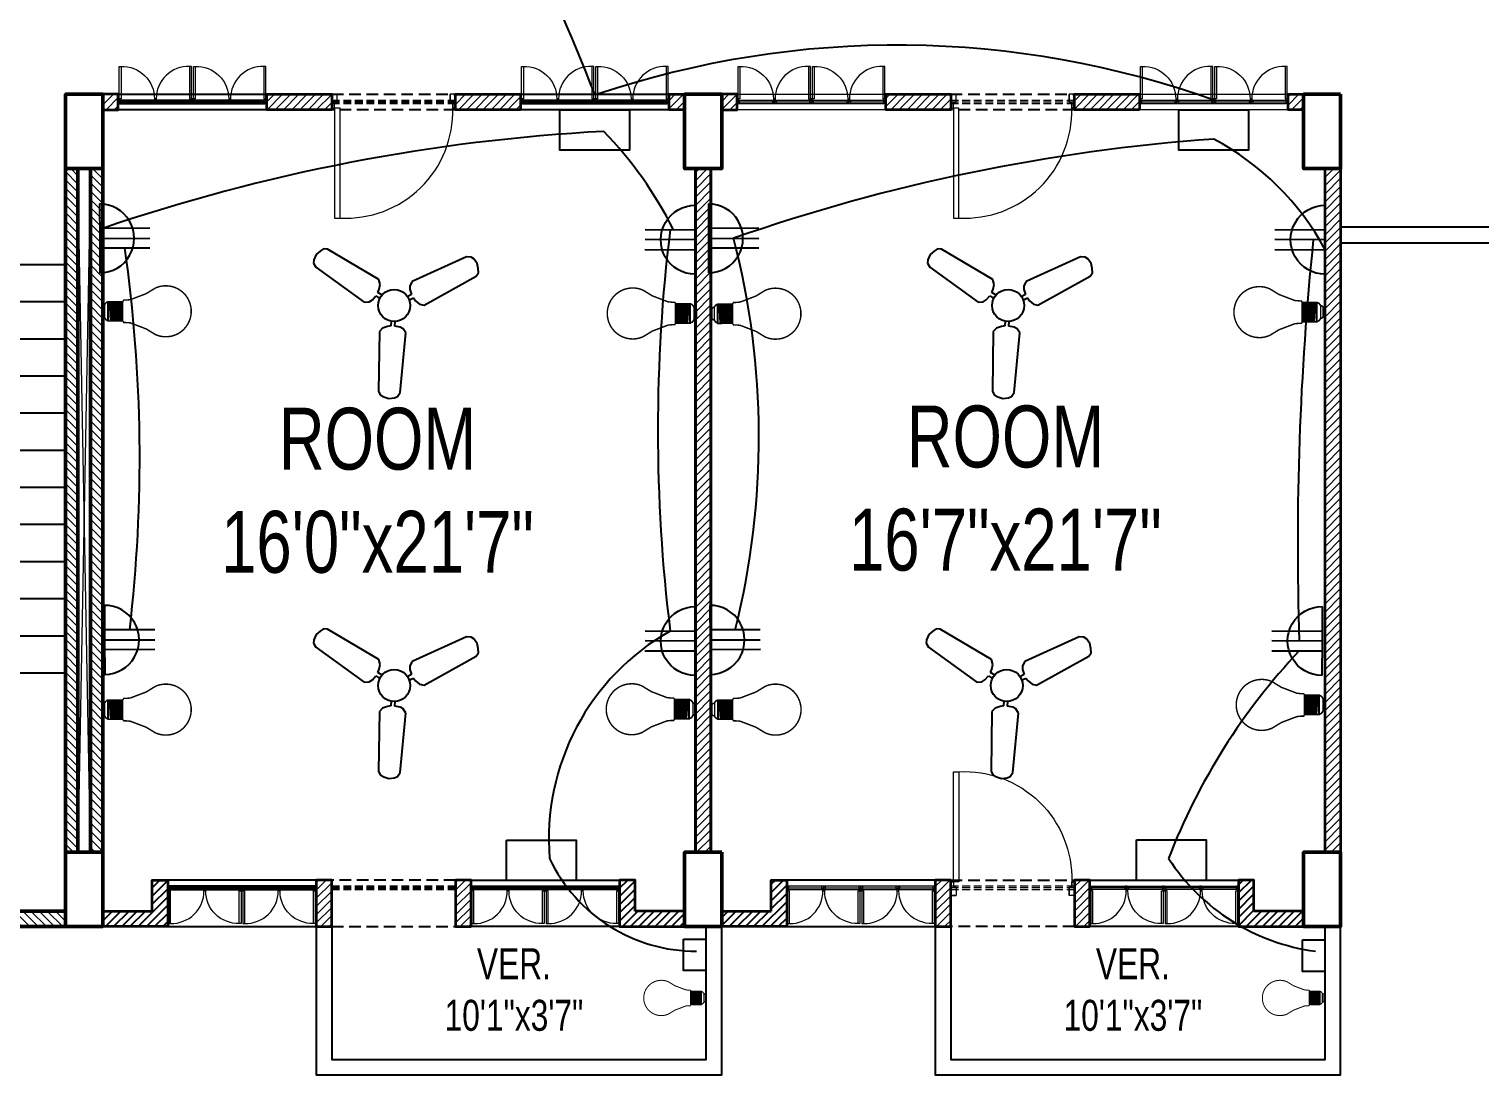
# Model space of a CAD drawing. Header units: inches. Extents: x -20263 to 10253, y -4567 to 3195.
# Drawn here: x -6597.4 to -6128.5, y -3.1 to 335 of the extents above; entities that cross this region are included whole.
import ezdxf

# ---------------------------------------------------------------- set-up
doc = ezdxf.new("R2010")
doc.units = ezdxf.units.IN
doc.header["$MEASUREMENT"] = 0
doc.linetypes.add('DASHED2', pattern=[0.375, 0.25, -0.125])
for name, color, linetype, lineweight in [('A-TEXT', 7, 'Continuous', 5), ('ar-DOOR-WOOD', 44, 'Continuous', 0), ('illustr-TOILET FIXTURE', 171, 'Continuous', 0), ('Main Wall', 250, 'Continuous', 13), ('WALL_SEC_', 170, 'Continuous', 25), ('window', 160, 'Continuous', 9)]:
    doc.layers.add(name, color=color, linetype=linetype, lineweight=lineweight)
doc.layers.add('BOX', color=7, linetype='Continuous')
doc.layers.add('conduit', color=160, linetype='Continuous')
doc.layers.add('hatch brick', color=32, linetype='Continuous', lineweight=0, transparency=0.4)
doc.styles.add('SIMPLE', font='romantic.ttf')
pattern_1 = [(45, (-60908.7215, -18643.0582), (-1.325825215, 1.325825215), [])]
pattern_2 = [(45, (-60977.7215, -18645.0582), (-1.325825215, 1.325825215), [])]
pattern_3 = [(45, (-60992.2215, -18645.0582), (-1.325825215, 1.325825215), [])]
pattern_4 = [(45, (-60976.5102, -18645.0582), (-1.325825215, 1.325825215), [])]
pattern_5 = [(45, (-60982.7215, -18897.0582), (-1.325825215, 1.325825215), [])]
pattern_6 = [(45, (-60863.7215, -18643.0582), (-1.325825215, 1.325825215), [])]

# ---------------------------------------------------------------- blocks, each defined once
blk = doc.blocks.new('DOOR_45')
at = {"layer": 'ar-DOOR-WOOD'}
for p, q in [((-11008.75, 15426.44), (-11008.75, 15424.44)), ((-10968.75, 15426.44), (-11008.75, 15426.44)), ((-11008.75, 15424.44), (-10968.75, 15424.44)), ((-10968.75, 15427.44), (-10963.75, 15427.44)), ((-10968.75, 15427.44), (-10968.75, 15426.44)), ((-10968.75, 15424.44), (-10968.75, 15426.44)), ((-10968.75, 15426.44), (-10966.75, 15426.44)), ((-10966.75, 15426.44), (-10966.75, 15425.44)), ((-10966.75, 15425.44), (-10963.75, 15425.44)), ((-10963.75, 15427.44), (-10963.75, 15425.44)), ((-10968.75, 15382.44), (-10968.75, 15383.44)), ((-10968.75, 15383.44), (-10966.75, 15383.44)), ((-10968.75, 15382.44), (-10963.75, 15382.44)), ((-10966.75, 15384.44), (-10963.75, 15384.44)), ((-10966.75, 15383.44), (-10966.75, 15384.44)), ((-10963.75, 15382.44), (-10963.75, 15384.44))]:
    blk.add_line(p, q, dxfattribs=at)
for points in [[(-10968.75, 15426.44), (-11008.75, 15426.44), (-11008.75, 15424.44), (-10968.75, 15424.44)], [(-10963.75, 15427.44), (-10968.75, 15427.44), (-10968.75, 15426.44), (-10966.75, 15426.44), (-10966.75, 15425.44), (-10963.75, 15425.44)], [(-10968.75, 15383.44), (-10968.75, 15382.44), (-10963.75, 15382.44), (-10963.75, 15384.44), (-10966.75, 15384.44), (-10966.75, 15383.44)]]:
    blk.add_lwpolyline(points, close=True, dxfattribs=at)
blk.add_arc((-10969.89, 15422.35), 38.92, 176.9083, 271.677, dxfattribs=at)
blk = doc.blocks.new('T-FIX-027')
at = {"layer": 'illustr-TOILET FIXTURE'}
for p, q in [((-11843.84, 14568.89), (-11843.84, 14557.43)), ((-11843.84, 14568.89), (-11843.84, 14557.43)), ((-11843.84, 14568.89), (-11819.84, 14568.89)), ((-11843.84, 14568.89), (-11819.84, 14568.89)), ((-11819.84, 14568.89), (-11819.84, 14557.43)), ((-11819.84, 14568.89), (-11819.84, 14557.43))]:
    blk.add_line(p, q, dxfattribs=at)
for centre, radius in [((-11831.91, 14568.32), 0.508), ((-11831.91, 14568.32), 0.508), ((-11831.91, 14563.34), 0.762), ((-11831.91, 14563.34), 0.762)]:
    blk.add_circle(centre, radius, dxfattribs=at)
blk.add_ellipse((-11831.84, 14559.64), major_axis=(-10.93, 0), ratio=0.480383, dxfattribs=at)
blk.add_ellipse((-11831.84, 14559.64), major_axis=(-10.93, 0), ratio=0.480383, dxfattribs=at)
blk.add_ellipse((-11831.84, 14558.89), major_axis=(-12.37, 0), ratio=0.48498, start_param=6.528919, end_param=9.179045, dxfattribs=at)
blk.add_ellipse((-11831.84, 14558.89), major_axis=(-12.37, 0), ratio=0.48498, start_param=6.528919, end_param=9.179045, dxfattribs=at)
blk = doc.blocks.new('stair final')
for points in [[(82, 124), (82, -90), (-70, -90), (-70, 124)], [(-37.5, 124), (-37.5, -49), (49.5, -49), (49.5, 122.75)], [(17, 100), (49.5, 124), (82, 100)], [(24.2, 100), (49.5, 124)], [(49.5, 124), (75, 100)], [(82, -8), (82, -90)]]:
    blk.add_lwpolyline(points)
blk.add_lwpolyline([(-5, 126), (17, 126), (17, -10), (-5, -10)], close=True)
blk.add_circle((-37.5, 124), 2.49)
at = {"layer": 'BOX', "ltscale": 2000}
for p, q in [((-5, 124), (-70, 124)), ((-5, 112), (-70, 112)), ((-5, 100), (-70, 100)), ((-5, 88), (-70, 88)), ((-5, 76), (-70, 76)), ((-5, 64), (-70, 64)), ((-5, 52), (-70, 52)), ((-5, 40), (-70, 40)), ((-5, 28), (-70, 28)), ((-5, 16), (-70, 16)), ((-5, 4), (-70, 4)), ((-5, -8), (-70, -8)), ((0, -8), (-3, -8)), ((15, -8), (12, -8))]:
    blk.add_line(p, q, dxfattribs=at)
at = {"layer": 'BOX', "linetype": 'DASHED2', "ltscale": 20}
for p, q in [((82, 124), (17, 124)), ((82, 112), (17, 112)), ((82, 100), (17, 100)), ((82, 88), (17, 88)), ((82, 76), (17, 76)), ((82, 64), (17, 64)), ((82, 52), (17, 52)), ((82, 40), (17, 40)), ((82, 28), (17, 28)), ((82, 16), (17, 16)), ((82, 4), (17, 4)), ((82, -8), (17, -8))]:
    blk.add_line(p, q, dxfattribs=at)
at = {"layer": 'BOX', "ltscale": 2000}
for points in [[(17, 124), (17, -10), (-5, -10), (-5, 124)], [(-3, 124), (15, 124)]]:
    blk.add_lwpolyline(points, dxfattribs=at)
blk.add_lwpolyline([(15, 124), (15, -8), (-3, -8), (-3, 124)], close=True, dxfattribs=at)
blk = doc.blocks.new('wc')
at = {"linetype": 'Continuous'}
for p, q in [((17796.16, 10413.89), (17808.33, 10413.89)), ((17795.02, 10409.39), (17795.02, 10412.39)), ((17809.55, 10412.39), (17809.55, 10409.39)), ((17795.14, 10404.89), (17795.14, 10395.33)), ((17808.24, 10407.89), (17796.16, 10407.89)), ((17806.43, 10407.89), (17798.79, 10407.89)), ((17809.43, 10395.33), (17809.43, 10404.89)), ((17802.29, 10388.83), (17802.29, 10388.83))]:
    blk.add_line(p, q, dxfattribs=at)
for centre, radius, start, end in [((17796.22, 10412.67), 1.22, 92.839, 193.0763), ((17808.28, 10412.6), 1.29, 350.3937, 88.0376), ((17796.22, 10409.11), 1.22, 166.9235, 267.161), ((17808.21, 10409.24), 1.35, 271.2066, 6.2687), ((17798.7, 10404.28), 3.61, 88.6213, 170.3077), ((17806.43, 10404.89), 3, 0, 90), ((17802.2, 10395.91), 7.08, 184.6705, 270.7333), ((17802.38, 10395.91), 7.08, 269.2667, 355.3295)]:
    blk.add_arc(centre, radius, start, end, dxfattribs=at)
blk = doc.blocks.new('nap')
at = {"linetype": 'Continuous'}
for p, q in [((17810.88, 10410.98), (17810.88, 10413.6)), ((17810.88, 10413.6), (17817, 10413.6)), ((17817, 10413.6), (17817, 10410.98)), ((17811.65, 10410.98), (17810.88, 10410.98)), ((17811.65, 10410.19), (17811.65, 10411.93)), ((17812.15, 10412.43), (17815.76, 10412.43)), ((17815.76, 10409.69), (17812.15, 10409.69)), ((17816.26, 10411.93), (17816.26, 10410.19)), ((17817, 10410.98), (17816.26, 10410.98))]:
    blk.add_line(p, q, dxfattribs=at)
for centre, start, end in [((17812.15, 10411.93), 90, 180), ((17812.15, 10410.19), 180, 270), ((17815.76, 10411.93), 0, 90), ((17815.76, 10410.19), 270, 0)]:
    blk.add_arc(centre, 0.5, start, end, dxfattribs=at)
blk = doc.blocks.new('toilet stair block final')
h = blk.add_hatch()
h.set_pattern_fill('ANSI31', color=256, scale=15)
h.set_pattern_definition([(45, (1.7069, -4.6996), (-1.325825, 1.325825), [])])
h.paths.add_polyline_path([(145.14, -46.57), (150.14, -44.75), (150.14, -64.82), (145.14, -64.82)])
at = {"layer": 'hatch brick'}
h = blk.add_hatch(dxfattribs=at)
h.set_pattern_fill('ANSI31', color=256, scale=15)
h.paths.add_polyline_path([(85.96, 283.35), (116.45, 199.41), (121.15, 201.12), (90.63, 285.05)])
h = blk.add_hatch(dxfattribs=at)
h.set_pattern_fill('ANSI31', color=256, scale=15)
edge = h.paths.add_edge_path()
edge.add_line((67.04, 218.27), (65.33, 222.97))
edge.add_line((65.33, 222.97), (0, 199.18))
edge.add_line((0, 199.18), (0, 180.18))
edge.add_line((0, 180.18), (-57, 180.18))
edge.add_line((-57, 180.18), (-57, 175.18))
edge.add_line((-57, 175.18), (5, 175.18))
edge.add_line((5, 175.18), (5, 195.68))
edge.add_line((5, 195.68), (67.04, 218.27))
h = blk.add_hatch(dxfattribs=at)
h.set_pattern_fill('ANSI31', color=256, scale=15)
h.paths.add_polyline_path([(-233, 175.18), (-233, -45.82), (-229, -45.82), (-229, 175.18)])
h = blk.add_hatch(dxfattribs=at)
h.set_pattern_fill('ANSI31', color=256, scale=15)
h.set_pattern_definition([(45, (7, 0), (-1.325825, 1.325825), [])])
h.paths.add_polyline_path([(-225, 175.18), (-225, -45.82), (-221, -45.82), (-221, 175.18)])
h = blk.add_hatch(dxfattribs=at)
h.set_pattern_fill('ANSI31', color=256, scale=15)
h.set_pattern_definition([(45, (164, 0), (-1.325825, 1.325825), [])])
h.paths.add_polyline_path([(-69, 175.18), (-69, -45.82), (-65, -45.82), (-65, 175.18)])
h = blk.add_hatch(dxfattribs=at)
h.set_pattern_fill('ANSI31', color=256, scale=15)
h.paths.add_polyline_path([(-61, 175.18), (-61, -45.82), (-57, -45.82), (-57, 175.18)])
h = blk.add_hatch(dxfattribs=at)
h.set_pattern_fill('ANSI31', color=256, scale=15)
h.set_pattern_definition([(45, (-1.4041, 77.1201), (-1.325825, 1.325825), [])])
h.paths.add_polyline_path([(131.46, 158.06), (72.72, 136.72), (71.01, 141.42), (129.75, 162.76)])
h = blk.add_hatch(dxfattribs=at)
h.set_pattern_fill('ANSI31', color=256, scale=15)
edge = h.paths.add_edge_path()
edge.add_line((28.72, 126.06), (33.42, 127.77))
edge.add_line((33.42, 127.77), (70.4, 25.94))
edge.add_line((70.4, 25.94), (70.4, -69.82))
edge.add_line((70.4, -69.82), (65.4, -69.82))
edge.add_line((65.4, -69.82), (65.4, 25.06))
edge.add_line((65.4, 25.06), (28.72, 126.06))
h = blk.add_hatch(dxfattribs=at)
h.set_pattern_fill('ANSI31', color=256, scale=15)
h.set_pattern_definition([(45, (-1.0627, 76.1802), (-1.325825, 1.325825), [])])
edge = h.paths.add_edge_path()
edge.add_line((94.28, 93.48), (88.13, 110.4))
edge.add_line((88.13, 110.4), (92.83, 112.11))
edge.add_line((92.83, 112.11), (97.27, 99.88))
edge.add_line((97.27, 99.88), (146.14, 117.64))
edge.add_line((146.14, 117.64), (147.85, 112.94))
edge.add_line((147.85, 112.94), (94.28, 93.48))
h = blk.add_hatch(dxfattribs=at)
h.set_pattern_fill('ANSI31', color=256, scale=15)
h.set_pattern_definition([(45, (-56625.152, -18759.7349), (-1.325825215, 1.325825215), [])])
edge = h.paths.add_edge_path()
edge.add_line((157.41, 86.62), (162.11, 88.33))
edge.add_line((162.11, 88.33), (168.94, 69.53))
edge.add_line((168.94, 69.53), (164.23, 67.82))
edge.add_line((164.23, 67.82), (157.4, 86.62))
h = blk.add_hatch(dxfattribs=at)
h.set_pattern_fill('ANSI31', color=256, scale=15)
h.paths.add_polyline_path([(0, 80), (0, 75), (-57, 75), (-57, 80)])
h = blk.add_hatch(dxfattribs=at)
h.set_pattern_fill('ANSI31', color=256, scale=15)
h.set_pattern_definition([(45, (15.3236, 31.0638), (-1.325825, 1.325825), [])])
edge = h.paths.add_edge_path()
edge.add_line((110.66, 48.37), (104.52, 65.29))
edge.add_line((104.52, 65.29), (109.22, 66.99))
edge.add_line((109.22, 66.99), (113.66, 54.77))
edge.add_line((113.66, 54.77), (162.52, 72.52))
edge.add_line((162.52, 72.52), (164.23, 67.82))
edge.add_line((164.23, 67.82), (110.66, 48.37))
h = blk.add_hatch(dxfattribs=at)
h.set_pattern_fill('ANSI31', color=256, scale=15)
h.paths.add_polyline_path([(0, 28), (-57, 28), (-57, 33), (-5, 33), (-5, 45), (0, 45), (0, 33), (17.4, 33), (17.4, 28)])
h = blk.add_hatch(dxfattribs=at)
h.set_pattern_fill('ANSI31', color=256, scale=15)
h.paths.add_polyline_path([(-45, -64.82), (-40, -64.82), (-40, 28), (-45, 28)])
h = blk.add_hatch(dxfattribs=at)
h.set_pattern_fill('ANSI31', color=256, scale=15)
h.set_pattern_definition([(45, (15.3236, 31.0638), (-1.325825, 1.325825), [])])
h.paths.add_polyline_path([(125.34, 7.95), (120.9, 20.17), (125.6, 21.88), (130.04, 9.66), (178.91, 27.41), (180.62, 22.71), (127.05, 3.25)])
h = blk.add_hatch(dxfattribs=at)
h.set_pattern_fill('ANSI31', color=256, scale=15)
h.set_pattern_definition([(45, (17.4023, 0), (-1.325825, 1.325825), [])])
h.paths.add_polyline_path([(-40, -14), (12.4, -14), (12.4, -2), (17.4, -2), (17.4, -19), (-40, -19)])
h = blk.add_hatch(dxfattribs=at)
h.set_pattern_fill('ANSI31', color=256, scale=15)
h.set_pattern_definition([(45, (33.4168, -18.7522), (-1.325825, 1.325825), [])])
h.paths.add_polyline_path([(143.44, -41.87), (137.29, -24.95), (141.99, -23.24), (148.14, -40.16), (197.01, -22.41), (198.72, -27.11), (145.14, -46.57)])
h = blk.add_hatch(dxfattribs=at)
h.set_pattern_fill('ANSI31', color=256, scale=15)
h.paths.add_polyline_path([(201.71, -20.7), (197.01, -22.41), (205.51, -45.81), (210.21, -44.1)])
h = blk.add_hatch(dxfattribs=at)
h.set_pattern_fill('ANSI31', color=256, scale=15)
h.paths.add_polyline_path([(12.4, -64.82), (0, -64.82), (-57, -64.82), (-57, -69.82), (17.4, -69.82), (17.4, -49), (12.4, -49)])
h = blk.add_hatch(dxfattribs=at)
h.set_pattern_fill('ANSI31', color=256, scale=15)
h.paths.add_polyline_path([(-193, -64.82), (-193, -54.82), (-198, -54.82), (-198, -64.82), (-221, -64.82), (-221, -69.82), (-193, -69.82)])
h = blk.add_hatch(dxfattribs=at)
h.set_pattern_fill('ANSI31', color=256, scale=15)
h.paths.add_polyline_path([(-97, -64.82), (-97, -69.82), (-69, -69.82), (-69, -64.82), (-92, -64.82), (-92, -54.82), (-97, -54.82)])
h = blk.add_hatch(dxfattribs=at)
h.set_pattern_fill('ANSI31', color=256, scale=15)
h.paths.add_polyline_path([(118.4, -54.82), (123.4, -54.82), (123.4, -64.82), (207.11, -64.82), (208.92, -69.82), (118.4, -69.82)])
for points in [[(-62, 367), (-62, 362), (57.4, 362), (85.96, 283.35)], [(90.63, 285.05), (60.9, 367), (-57, 367)], [(-229, 175.18), (-225, -45.82)], [(-229, -45.82), (-225, 175.18)], [(-65, -45.82), (-61, 175.18)], [(-65, 175.18), (-61, -45.82)], [(-57, 28), (-45, -64.82)], [(-57, -64.82), (-45, 28)], [(150.14, -64.82), (198.72, -27.11)], [(150.14, -44.75), (207.11, -64.82)]]:
    blk.add_lwpolyline(points)
at = {"color": 0, "lineweight": 50}
for points in [[(85.96, 283.35), (116.45, 199.41), (121.15, 201.12), (90.63, 285.05), (85.96, 283.35)], [(67.04, 218.27), (65.33, 222.97), (0, 199.18), (0, 180.18), (-57, 180.18), (-57, 175.18), (5, 175.18), (5, 195.68), (67.04, 218.27)], [(124.63, 176.85), (197.01, -22.41), (201.71, -20.7), (129.33, 178.56)], [(28.72, 126.06), (33.42, 127.77), (70.4, 25.94), (70.4, -69.82), (65.4, -69.82), (65.4, 25.06), (28.72, 126.06)], [(94.28, 93.48), (88.13, 110.4), (92.83, 112.11), (97.27, 99.88), (146.14, 117.64), (147.85, 112.94), (94.28, 93.48), (94.28, 93.48)], [(157.41, 86.62), (162.11, 88.33), (168.94, 69.53), (164.23, 67.82), (157.4, 86.62)], [(0, 80), (0, 75), (-57, 75), (-57, 80), (0, 80)], [(110.66, 48.37), (104.52, 65.29), (109.22, 66.99), (113.66, 54.77), (162.52, 72.52), (164.23, 67.82), (110.66, 48.37), (110.66, 48.37)], [(0, 28), (-57, 28), (-57, 33), (-5, 33), (-5, 45), (0, 45), (0, 33), (17.4, 33), (17.4, 28), (0, 28)], [(125.34, 7.95), (120.9, 20.17), (125.6, 21.88), (130.04, 9.66), (178.91, 27.41), (180.62, 22.71), (127.05, 3.25), (125.34, 7.95)], [(143.44, -41.87), (137.29, -24.95), (141.99, -23.24), (148.14, -40.16), (197.01, -22.41), (198.72, -27.11), (145.14, -46.57), (143.44, -41.87)], [(12.4, -64.82), (0, -64.82), (0, -64.82), (-57, -64.82), (-57, -69.82), (17.4, -69.82), (17.4, -69.82), (17.4, -49), (12.4, -49), (12.4, -64.82)]]:
    blk.add_lwpolyline(points, dxfattribs=at)
at = {"color": 1, "lineweight": 50}
blk.add_lwpolyline([(-57, 175.18), (-69, 175.18), (-69, 199.18), (-57, 199.18), (-57, 175.18)], dxfattribs=at)
for points in [[(129.33, 178.56), (121.14, 201.12), (111.74, 197.7), (119.93, 175.15)], [(218.32, -66.4), (210.21, -44.07), (200.81, -47.49), (208.92, -69.82)]]:
    blk.add_lwpolyline(points, close=True, dxfattribs=at)
at = {"color": 0, "lineweight": 50}
for points in [[(-61, 175.18), (-61, -45.82), (-57, -45.82), (-57, 175.18)], [(131.46, 158.06), (72.72, 136.72), (71.01, 141.42), (129.75, 162.76)], [(147.85, 112.94), (94.28, 93.48), (92.57, 98.18), (146.14, 117.64)], [(-45, -64.82), (-40, -64.82), (-40, 28), (-45, 28)], [(-40, -14), (12.4, -14), (12.4, -2), (17.4, -2), (17.4, -19), (-40, -19)], [(201.71, -20.7), (197.01, -22.41), (205.51, -45.81), (210.21, -44.1)], [(145.14, -46.57), (150.14, -44.75), (150.14, -64.82), (145.14, -64.82)], [(-193, -64.82), (-193, -54.82), (-198, -54.82), (-198, -64.82), (-221, -64.82), (-221, -69.82), (-193, -69.82)], [(-97, -64.82), (-97, -69.82), (-69, -69.82), (-69, -64.82), (-92, -64.82), (-92, -54.82), (-97, -54.82)], [(118.4, -54.82), (118.4, -54.82), (123.4, -54.82), (123.4, -64.82), (207.11, -64.82), (208.92, -69.82), (118.4, -69.82)]]:
    blk.add_lwpolyline(points, close=True, dxfattribs=at)
blk.add_lwpolyline([(-193, -69.82), (-97, -69.82), (-97, -54.82), (-193, -54.82)], close=True)
at = {"layer": 'BOX', "ltscale": 2000}
for p, q in [((0, 199.18), (-57, 199.18)), ((-57, 175.18), (-57, 80.18)), ((-35, 175.18), (-35, 80.18))]:
    blk.add_line(p, q, dxfattribs=at)
for points in [[(65.4, -69.82), (17.4, -69.82), (17.4, -54.82), (65.4, -54.82)], [(118.4, -69.82), (70.4, -69.82), (70.4, -54.82), (118.4, -54.82)]]:
    blk.add_lwpolyline(points, close=True, dxfattribs=at)
at = {"layer": 'Main Wall', "color": 1, "lineweight": 50}
for points in [[(-233, 175.18), (-221, 175.18), (-221, 199.18), (-233, 199.18), (-233, 175.18)], [(-233, -69.82), (-221, -69.82), (-221, -45.82), (-233, -45.82), (-233, -69.82)], [(-69, -69.82), (-57, -69.82), (-57, -45.82), (-69, -45.82), (-69, -69.82)]]:
    blk.add_lwpolyline(points, dxfattribs=at)
at = {"layer": 'Main Wall', "color": 0, "lineweight": 50}
for points in [[(-233, 175.18), (-233, -45.82), (-229, -45.82), (-229, 175.18)], [(-225, 175.18), (-225, -45.82), (-221, -45.82), (-221, 175.18)], [(-69, 175.18), (-69, -45.82), (-65, -45.82), (-65, 175.18)]]:
    blk.add_lwpolyline(points, close=True, dxfattribs=at)
at = {"layer": 'window', "ltscale": 2000}
for points in [[(158.82, 87.14), (126.05, 177.37)], [(159.76, 87.48), (126.98, 177.71)], [(160.7, 87.82), (127.92, 178.05)], [(198.42, -21.9), (165.65, 68.34)], [(199.36, -21.55), (166.59, 68.68)], [(200.3, -21.21), (167.53, 69.02)]]:
    blk.add_lwpolyline(points, dxfattribs=at)
at = {"extrusion": (0, 0, -1)}
for p, xscale, yscale, zscale, rotation in [((16117.31, 4701.45), 0.8888892124533201, 0.8888892124533201, -0.8888892124533201, 69.99006771556789), ((3281.08, -12023.71), 0.6666666666666669, 0.6666666666666669, -0.6666666666666669, 340.0389565718659), ((3264.7, -12068.82), 0.6666666666666669, 0.6666666666666669, -0.6666666666666669, 340.0389565718659), ((3248.31, -12113.94), 0.6666666666666669, 0.6666666666666669, -0.6666666666666669, 340.0389565718659), ((3231.93, -12159.05), 0.6666666666666669, 0.6666666666666669, -0.6666666666666669, 340.0389565718659)]:
    blk.add_blockref('DOOR_45', p, dxfattribs=dict(at, xscale=xscale, yscale=yscale, zscale=zscale, rotation=rotation))
blk.add_blockref('stair final', (-151, 20.18))
at = {"extrusion": (0, 0, -1), "zscale": -1, "rotation": 160.0389565718658}
for name, p in [('wc', (20158.79, 3822.37)), ('nap', (20157.38, 3822.57)), ('wc', (20142.41, 3777.25)), ('nap', (20141, 3777.46)), ('wc', (20126.36, 3733.08)), ('nap', (20124.95, 3733.28)), ('wc', (20108.27, 3683.26)), ('nap', (20106.86, 3683.46))]:
    blk.add_blockref(name, p, dxfattribs=at)
at = {"xscale": 0.666666606798147, "yscale": 0.666666606798147, "zscale": 0.666666606798147}
for p in [(7309.17, -10209.96), (7326.57, -10256.96), (7326.57, -10303.96)]:
    blk.add_blockref('DOOR_45', p, dxfattribs=at)
at = {"layer": 'illustr-TOILET FIXTURE', "extrusion": (0, 0, -1), "zscale": -1, "rotation": 270}
for p in [(-14516.54, -11677.4), (-14516.54, -11705.92), (-14516.54, -11734.81)]:
    blk.add_blockref('T-FIX-027', p, dxfattribs=at)
at = {"layer": 'Main Wall', "xscale": 0.888888888888914, "yscale": 0.888888888888914, "zscale": 0.888888888888914, "rotation": 109.9621850072985}
blk.add_blockref('DOOR_45', (9595.65, 13969.5), dxfattribs=at)
blk = doc.blocks.new('DOOR_40')
at = {"layer": 'ar-DOOR-WOOD'}
for p, q in [((-11029.1, 15421.4), (-11064.1, 15421.4)), ((-11064.1, 15421.4), (-11064.1, 15419.4)), ((-11064.1, 15419.4), (-11029.1, 15419.4)), ((-11029.1, 15422.4), (-11024.1, 15422.4)), ((-11029.1, 15422.4), (-11029.1, 15421.4)), ((-11029.1, 15419.4), (-11029.1, 15421.4)), ((-11029.1, 15421.4), (-11027.1, 15421.4)), ((-11027.1, 15421.4), (-11027.1, 15420.4)), ((-11027.1, 15420.4), (-11024.1, 15420.4)), ((-11024.1, 15422.4), (-11024.1, 15420.4)), ((-11029.1, 15383.4), (-11027.1, 15383.4)), ((-11029.1, 15382.4), (-11029.1, 15383.4)), ((-11029.1, 15382.4), (-11024.1, 15382.4)), ((-11027.1, 15383.4), (-11027.1, 15384.4)), ((-11027.1, 15384.4), (-11024.1, 15384.4)), ((-11024.1, 15382.4), (-11024.1, 15384.4))]:
    blk.add_line(p, q, dxfattribs=at)
blk.add_arc((-11029.4, 15418.2), 34.8, 178.03, 270.3561, dxfattribs=at)
blk = doc.blocks.new('LED')
for p, q in [((-11.6, -7.7), (11.7, -7.7)), ((-11.6, -11), (11.7, -9.6)), ((-11.6, -13.3), (11.7, -11.8)), ((-11.5, -15.5), (11.8, -14.1)), ((-11.3, -17.8), (11.9, -16.3)), ((-12.1, -25.6), (11.9, -25.6)), ((-11.2, -20), (12.1, -18.6)), ((-11.2, -22.2), (12.1, -20.8)), ((-11.2, -24.5), (12.1, -23.1))]:
    blk.add_line(p, q)
at = {"lineweight": 9}
blk.add_line((7.8, -3.1), (-7.8, -3.1), dxfattribs=at)
for points, const_width in [([(5.3, 0), (5.4, 0), (5.7, 0), (6.1, -0.1), (6.6, -0.3), (7, -0.6), (7.2, -0.9), (7.4, -1.2), (7.5, -1.5), (7.7, -2), (7.7, -2.5), (7.8, -3.1), (7.7, -2.5), (7.7, -2), (7.5, -1.5), (7.4, -1.2), (7.2, -0.9), (7, -0.6), (6.6, -0.3), (6.1, -0.1), (5.7, 0), (5.4, 0), (5.3, 0), (-5.3, 0), (-5.4, 0), (-5.5, 0), (-5.8, 0), (-6.1, -0.1), (-6.4, -0.2), (-6.7, -0.5), (-7, -0.7), (-7.3, -1.1), (-7.6, -1.7), (-7.7, -2.3), (-7.8, -3.1), (-7.8, -3.1), (-7.9, -3.2), (-8.1, -3.2), (-8.3, -3.3), (-8.9, -3.6), (-9.6, -4.1), (-10.3, -4.7), (-11, -5.4), (-11.2, -5.9), (-11.4, -6.4), (-11.6, -7), (-11.6, -7.7), (-12.2, -7.7), (-12.1, -26)], 2), ([(-5.3, 0), (-5.4, 0), (-5.5, 0), (-5.8, 0), (-6.1, -0.1), (-6.4, -0.2), (-6.7, -0.5), (-7, -0.7), (-7.3, -1.1), (-7.6, -1.7), (-7.7, -2.3), (-7.8, -3.1)], 1), ([(11.9, -26.1), (11.9, -7.7), (11.7, -7.7), (11.6, -7), (11.4, -6.4), (11.2, -5.9), (11, -5.4), (10.3, -4.7), (9.6, -4.1), (8.9, -3.6), (8.3, -3.3), (7.9, -3.2), (7.8, -3.1), (7.8, -3.1)], 2), ([(-0.1, -111.1), (-0.2, -111.1), (-1, -111.1), (-1.8, -111.1), (-2.6, -111.1), (-3.4, -111), (-4.2, -110.9), (-5, -110.8), (-5.8, -110.6), (-6.6, -110.5), (-7.4, -110.3), (-8.1, -110.1), (-8.9, -109.9), (-9.6, -109.7), (-10.4, -109.5), (-11.1, -109.2), (-11.8, -108.9), (-12.5, -108.7), (-13.2, -108.3), (-13.9, -108), (-14.6, -107.7), (-15.3, -107.3), (-16, -106.9), (-16.6, -106.6), (-17.3, -106.2), (-17.9, -105.7), (-18.5, -105.3), (-19.2, -104.8), (-19.8, -104.4), (-20.4, -103.9), (-20.9, -103.4), (-21.5, -102.9), (-22.1, -102.4), (-22.6, -101.9), (-23.1, -101.3), (-23.7, -100.8), (-24.2, -100.2), (-24.6, -99.6), (-25.1, -99), (-25.6, -98.4), (-26, -97.8), (-26.5, -97.2), (-26.9, -96.5), (-27.3, -95.9), (-27.7, -95.2), (-28.1, -94.6), (-28.4, -93.9), (-28.8, -93.2), (-29.1, -92.5), (-29.4, -91.8), (-29.7, -91.1), (-30, -90.4), (-30.2, -89.6), (-30.5, -88.9), (-30.7, -88.1), (-30.9, -87.4), (-31.1, -86.6), (-31.2, -85.9), (-31.4, -85.1), (-31.5, -84.3), (-31.6, -83.5), (-31.7, -82.7), (-31.8, -81.9), (-31.8, -81.1), (-31.9, -80.3), (-31.9, -79.5), (-31.9, -78.2), (-31.8, -77), (-31.7, -75.8), (-31.5, -74.6), (-31.3, -73.4), (-31.1, -72.2), (-30.8, -71.1), (-30.4, -69.9), (-30, -68.8), (-29.6, -67.7), (-29.2, -66.6), (-22.1, -55), (-14.6, -35.3), (-14.1, -29.7), (-14.1, -27.1), (-12.1, -25.6)], 1.8), ([(-0.1, -111.1), (0, -111.1), (0.8, -111.1), (1.6, -111.1), (2.5, -111.1), (3.3, -111), (4, -110.9), (4.8, -110.8), (5.6, -110.6), (6.4, -110.5), (7.2, -110.3), (7.9, -110.1), (8.7, -109.9), (9.4, -109.7), (10.2, -109.5), (10.9, -109.2), (11.6, -108.9), (12.3, -108.7), (13, -108.3), (13.7, -108), (14.4, -107.7), (15.1, -107.3), (15.8, -106.9), (16.4, -106.6), (17.1, -106.2), (17.7, -105.7), (18.3, -105.3), (19, -104.8), (19.6, -104.4), (20.2, -103.9), (20.7, -103.4), (21.3, -102.9), (21.9, -102.4), (22.4, -101.9), (22.9, -101.3), (23.5, -100.8), (24, -100.2), (24.5, -99.6), (24.9, -99), (25.4, -98.4), (25.8, -97.8), (26.3, -97.2), (26.7, -96.5), (27.1, -95.9), (27.5, -95.2), (27.9, -94.6), (28.2, -93.9), (28.6, -93.2), (28.9, -92.5), (29.2, -91.8), (29.5, -91.1), (29.8, -90.4), (30, -89.6), (30.3, -88.9), (30.5, -88.1), (30.7, -87.4), (30.9, -86.6), (31, -85.9), (31.2, -85.1), (31.3, -84.3), (31.4, -83.5), (31.5, -82.7), (31.6, -81.9), (31.6, -81.1), (31.7, -80.3), (31.7, -79.5), (31.7, -78.2), (31.6, -77), (31.5, -75.8), (31.3, -74.6), (31.1, -73.4), (30.9, -72.2), (30.6, -71.1), (30.2, -69.9), (29.9, -68.8), (29.4, -67.7), (29, -66.6), (21.9, -55), (14.4, -35.3), (13.9, -29.7), (13.9, -27.1), (11.9, -25.6)], 1.8)]:
    blk.add_lwpolyline(points, dxfattribs=dict(const_width=const_width))
at = {"color": 7, "lineweight": 20}
blk.add_open_spline([(-9.8, -25.6), (-9.8, -25.6), (9.4, -25.6), (9.4, -25.6)], degree=3, dxfattribs=at)
blk = doc.blocks.new('6')
at = {"color": 7}
for p, q in [((3268, -2243), (3260, -2275)), ((3285, -2228), (3268, -2243)), ((3322, -2211), (3285, -2228)), ((3359, -2211), (3322, -2211)), ((3387, -2215), (3359, -2211)), ((3407, -2236), (3387, -2215)), ((3533, -2638), (3407, -2236)), ((3260, -2275), (3351, -2687)), ((3518, -2669), (3533, -2638)), ((3351, -2687), (3378, -2709)), ((3378, -2709), (3403, -2714)), ((3403, -2714), (3440, -2709)), ((3440, -2709), (3450, -2742)), ((3468, -2701), (3489, -2690)), ((3477, -2735), (3468, -2701)), ((3489, -2690), (3518, -2669)), ((3635, -2869), (3601, -2861)), ((3649, -2835), (3635, -2869)), ((3666, -2816), (3649, -2835)), ((3699, -2804), (3666, -2816)), ((4101, -2931), (3699, -2804)), ((3291, -2913), (3005, -3223)), ((3325, -2910), (3291, -2913)), ((3357, -2925), (3325, -2910)), ((3378, -2938), (3357, -2925)), ((3403, -2913), (3378, -2938)), ((3399, -2958), (3423, -2933)), ((3422, -2988), (3399, -2958)), ((3594, -2888), (3628, -2897)), ((3628, -2897), (3627, -2922)), ((3627, -2922), (3631, -2958)), ((3631, -2958), (3650, -2985)), ((4124, -2954), (4101, -2931)), ((4129, -2976), (4124, -2954)), ((3113, -3331), (3424, -3046)), ((3429, -3011), (3422, -2988)), ((3424, -3046), (3429, -3011)), ((3650, -2985), (4061, -3078)), ((4061, -3078), (4089, -3071)), ((4089, -3071), (4107, -3048)), ((4107, -3048), (4125, -3016)), ((4125, -3016), (4129, -2976)), ((3005, -3223), (2997, -3251)), ((2997, -3251), (3008, -3278)), ((3008, -3278), (3026, -3309)), ((3026, -3309), (3059, -3333)), ((3059, -3333), (3081, -3340)), ((3081, -3340), (3113, -3331))]:
    blk.add_line(p, q, dxfattribs=at)
blk.add_circle((3491, -2846), 113, dxfattribs=at)
blk = doc.blocks.new('3 pin')
at = {"layer": 'WALL_SEC_', "color": 3, "lineweight": 25}
for p, q in [((10035.5, 6358.5), (10035.5, 6351.5)), ((10045.69, 6353.52), (10035.5, 6353.52)), ((10035.5, 6351.5), (10035.5, 6344.5)), ((10035.5, 6351.5), (10045.69, 6351.5)), ((10045.69, 6349.48), (10035.5, 6349.48))]:
    blk.add_line(p, q, dxfattribs=at)
blk.add_arc((10035.5, 6351.5), 7, 270, 90, dxfattribs=at)

msp = doc.modelspace()

# ---------------------------------------------------------------- hatches: boundary and pattern name
h = msp.add_hatch()
h.set_pattern_fill('ANSI31', color=256, scale=15)
h.set_pattern_definition(pattern_2)
h.paths.add_polyline_path([(-6557.57, 49.86), (-6557.57, 59.86), (-6552.57, 59.86), (-6552.57, 44.86), (-6573.57, 44.86), (-6573.57, 49.86), (-6573.57, 49.86)])
h = msp.add_hatch()
h.set_pattern_fill('ANSI31', color=256, scale=15)
h.set_pattern_definition(pattern_2)
h.paths.add_polyline_path([(-6401.57, 49.86), (-6401.57, 59.86), (-6406.57, 59.86), (-6406.57, 44.86), (-6385.57, 44.86), (-6385.57, 49.86), (-6385.57, 49.86)])
h = msp.add_hatch()
h.set_pattern_fill('ANSI31', color=256, scale=15)
h.set_pattern_definition(pattern_2)
h.paths.add_polyline_path([(-6357.57, 49.86), (-6357.57, 59.86), (-6352.57, 59.86), (-6352.57, 44.86), (-6373.57, 44.86), (-6373.57, 49.86), (-6373.57, 49.86)])
h = msp.add_hatch()
h.set_pattern_fill('ANSI31', color=256, scale=15)
h.set_pattern_definition(pattern_2)
h.paths.add_polyline_path([(-6201.57, 49.86), (-6201.57, 59.86), (-6206.57, 59.86), (-6206.57, 44.86), (-6185.57, 44.86), (-6185.57, 49.86), (-6185.57, 49.86)])
at = {"layer": 'hatch brick'}
h = msp.add_hatch(dxfattribs=at)
h.set_pattern_fill('ANSI31', color=256, scale=15)
h.set_pattern_definition(pattern_3)
h.paths.add_polyline_path([(-6573.57, 308.86), (-6568.57, 308.86), (-6568.57, 313.86), (-6573.57, 313.86)])
h = msp.add_hatch(dxfattribs=at)
h.set_pattern_fill('ANSI31', color=256, scale=15)
h.set_pattern_definition(pattern_5)
h.paths.add_polyline_path([(-6499.57, 308.86), (-6520.57, 308.86), (-6520.57, 313.86), (-6499.57, 313.86)])
h = msp.add_hatch(dxfattribs=at)
h.set_pattern_fill('ANSI31', color=256, scale=15)
h.set_pattern_definition(pattern_4)
h.paths.add_polyline_path([(-6438.57, 308.86), (-6459.57, 308.86), (-6459.57, 313.86), (-6438.57, 313.86)])
h = msp.add_hatch(dxfattribs=at)
h.set_pattern_fill('ANSI31', color=256, scale=15)
h.set_pattern_definition(pattern_2)
h.paths.add_polyline_path([(-6385.57, 308.86), (-6390.57, 308.86), (-6390.57, 313.86), (-6385.57, 313.86)])
h = msp.add_hatch(dxfattribs=at)
h.set_pattern_fill('ANSI31', color=256, scale=15)
h.set_pattern_definition(pattern_3)
h.paths.add_polyline_path([(-6373.57, 308.86), (-6368.57, 308.86), (-6368.57, 313.86), (-6373.57, 313.86)])
h = msp.add_hatch(dxfattribs=at)
h.set_pattern_fill('ANSI31', color=256, scale=15)
h.set_pattern_definition(pattern_5)
h.paths.add_polyline_path([(-6299.57, 308.86), (-6320.57, 308.86), (-6320.57, 313.86), (-6299.57, 313.86)])
h = msp.add_hatch(dxfattribs=at)
h.set_pattern_fill('ANSI31', color=256, scale=15)
h.set_pattern_definition(pattern_4)
h.paths.add_polyline_path([(-6238.57, 308.86), (-6259.57, 308.86), (-6259.57, 313.86), (-6238.57, 313.86)])
h = msp.add_hatch(dxfattribs=at)
h.set_pattern_fill('ANSI31', color=256, scale=15)
h.set_pattern_definition(pattern_2)
h.paths.add_polyline_path([(-6185.57, 308.86), (-6190.57, 308.86), (-6190.57, 313.86), (-6185.57, 313.86)])
h = msp.add_hatch(dxfattribs=at)
h.set_pattern_fill('ANSI31', color=256, scale=15)
h.set_pattern_definition(pattern_2)
h.paths.add_polyline_path([(-6382.07, 289.86), (-6377.07, 289.86), (-6377.07, 68.86), (-6382.07, 68.86)])
h = msp.add_hatch(dxfattribs=at)
h.set_pattern_fill('ANSI31', color=256, scale=15)
h.set_pattern_definition(pattern_2)
h.paths.add_polyline_path([(-6377.07, 289.86), (-6382.07, 289.86), (-6382.07, 68.86), (-6377.07, 68.86)])
h = msp.add_hatch(dxfattribs=at)
h.set_pattern_fill('ANSI31', color=256, scale=15)
h.set_pattern_definition([(45, (-60974.2215, -18645.0582), (-1.325825215, 1.325825215), [])])
h.paths.add_polyline_path([(-6178.57, 289.86), (-6173.57, 289.86), (-6173.57, 68.86), (-6178.57, 68.86)])
h = msp.add_hatch(dxfattribs=at)
h.set_pattern_fill('ANSI31', color=256, scale=15)
h.set_pattern_definition(pattern_1)
h.paths.add_polyline_path([(-6499.57, 44.86), (-6499.57, 59.86), (-6499.57, 59.86), (-6504.57, 59.86), (-6504.57, 44.86)])
h = msp.add_hatch(dxfattribs=at)
h.set_pattern_fill('ANSI31', color=256, scale=15)
h.set_pattern_definition(pattern_6)
h.paths.add_polyline_path([(-6454.57, 44.86), (-6454.57, 59.86), (-6454.57, 59.86), (-6459.57, 59.86), (-6459.57, 44.86)])
h = msp.add_hatch(dxfattribs=at)
h.set_pattern_fill('ANSI31', color=256, scale=15)
h.set_pattern_definition(pattern_1)
h.paths.add_polyline_path([(-6299.57, 44.86), (-6299.57, 59.86), (-6299.57, 59.86), (-6304.57, 59.86), (-6304.57, 44.86)])
h = msp.add_hatch(dxfattribs=at)
h.set_pattern_fill('ANSI31', color=256, scale=15)
h.set_pattern_definition(pattern_6)
h.paths.add_polyline_path([(-6254.57, 44.86), (-6254.57, 59.86), (-6254.57, 59.86), (-6259.57, 59.86), (-6259.57, 44.86)])

# ---------------------------------------------------------------- linework, layer by layer
at = {"color": 1, "lineweight": 50}
for points in [[(-6573.57, 313.86), (-6585.57, 313.86), (-6585.57, 289.86), (-6573.57, 289.86), (-6573.57, 313.86)], [(-6373.57, 313.86), (-6385.57, 313.86), (-6385.57, 289.86), (-6373.57, 289.86), (-6373.57, 313.86)], [(-6573.57, 68.86), (-6585.57, 68.86), (-6585.57, 44.86), (-6573.57, 44.86), (-6573.57, 68.86)], [(-6373.57, 68.86), (-6385.57, 68.86), (-6385.57, 44.86), (-6373.57, 44.86), (-6373.57, 68.86)]]:
    msp.add_lwpolyline(points, dxfattribs=at)
at = {"lineweight": 35}
for points in [[(-6573.57, 308.86), (-6568.57, 308.86), (-6568.57, 313.86), (-6573.57, 313.86)], [(-6438.57, 308.86), (-6459.57, 308.86), (-6459.57, 313.86), (-6438.57, 313.86)], [(-6385.57, 308.86), (-6390.57, 308.86), (-6390.57, 313.86), (-6385.57, 313.86)], [(-6499.57, 44.86), (-6499.57, 59.86), (-6499.57, 59.86), (-6499.57, 59.86), (-6504.57, 59.86), (-6504.57, 44.86)], [(-6454.57, 44.86), (-6454.57, 59.86), (-6454.57, 59.86), (-6454.57, 59.86), (-6459.57, 59.86), (-6459.57, 44.86)]]:
    msp.add_lwpolyline(points, close=True, dxfattribs=at)
for points in [[(-6568.57, 313.86), (-6520.57, 313.86), (-6520.57, 308.86), (-6568.57, 308.86)], [(-6438.57, 313.86), (-6390.57, 313.86), (-6390.57, 308.86), (-6438.57, 308.86)], [(-6173.57, 265.86), (-5985.57, 265.86), (-5985.57, 270.86), (-6173.57, 270.86)], [(-6552.57, 44.86), (-6504.57, 44.86), (-6504.57, 59.86), (-6552.57, 59.86)], [(-6406.57, 44.86), (-6454.57, 44.86), (-6454.57, 59.86), (-6406.57, 59.86)], [(-6352.57, 44.86), (-6304.57, 44.86), (-6304.57, 59.86), (-6352.57, 59.86)], [(-6206.57, 44.86), (-6254.57, 44.86), (-6254.57, 59.86), (-6206.57, 59.86)]]:
    msp.add_lwpolyline(points, close=True)
at = {"color": 150}
for points in [[(-6568.57, 310.86), (-6521.17, 310.86), (-6521.17, 311.86), (-6568.57, 311.86)], [(-6568.57, 310.86), (-6521.17, 310.86), (-6521.17, 311.36), (-6568.57, 311.36)], [(-6437.97, 310.86), (-6391.17, 310.86), (-6391.17, 311.86), (-6437.97, 311.86)], [(-6437.97, 310.86), (-6391.17, 310.86), (-6391.17, 311.36), (-6437.97, 311.36)], [(-6504.57, 57.86), (-6551.97, 57.86), (-6551.97, 56.86), (-6504.57, 56.86)], [(-6504.57, 57.86), (-6551.97, 57.86), (-6551.97, 57.36), (-6504.57, 57.36)], [(-6454.57, 57.86), (-6407.17, 57.86), (-6407.17, 56.86), (-6454.57, 56.86)], [(-6454.57, 57.86), (-6407.17, 57.86), (-6407.17, 57.36), (-6454.57, 57.36)]]:
    msp.add_lwpolyline(points, close=True, dxfattribs=at)
at = {"lineweight": 35}
for points in [[(-6499.57, 308.86), (-6499.57, 308.86), (-6520.57, 308.86), (-6520.57, 313.86), (-6499.57, 313.86), (-6499.57, 308.86)], [(-6557.57, 49.86), (-6557.57, 59.86), (-6552.57, 59.86), (-6552.57, 44.86), (-6573.57, 44.86), (-6573.57, 49.86), (-6573.57, 49.86), (-6573.57, 49.86), (-6557.57, 49.86)], [(-6401.57, 49.86), (-6401.57, 59.86), (-6406.57, 59.86), (-6406.57, 44.86), (-6385.57, 44.86), (-6385.57, 49.86), (-6385.57, 49.86), (-6385.57, 49.86), (-6401.57, 49.86)]]:
    msp.add_lwpolyline(points, dxfattribs=at)
at = {"linetype": 'DASHED2', "ltscale": 15}
for points in [[(-6499.57, 313.86), (-6459.57, 313.86), (-6459.57, 308.86), (-6499.57, 308.86)], [(-6299.57, 313.86), (-6259.57, 313.86), (-6259.57, 308.86), (-6299.57, 308.86)], [(-6499.57, 44.86), (-6459.57, 44.86), (-6459.57, 59.86), (-6499.57, 59.86)], [(-6299.57, 59.86), (-6259.57, 59.86), (-6259.57, 44.86), (-6299.57, 44.86)]]:
    msp.add_lwpolyline(points, close=True, dxfattribs=at)
at = {"color": 150, "linetype": 'DASHED2', "ltscale": 10}
for points in [[(-6499.57, 311.86), (-6459.57, 311.86), (-6459.57, 310.86), (-6499.57, 310.86)], [(-6499.57, 311.86), (-6459.57, 311.86), (-6459.57, 311.36), (-6499.57, 311.36)], [(-6499.57, 57.86), (-6459.57, 57.86), (-6459.57, 56.86), (-6499.57, 56.86)], [(-6499.57, 57.86), (-6459.57, 57.86), (-6459.57, 57.36), (-6499.57, 57.36)]]:
    msp.add_lwpolyline(points, close=True, dxfattribs=at)
at = {"color": 116, "true_color": 0x136734}
for points in [[(-6425.823, 308.86), (-6403.316, 308.86), (-6403.316, 295.777), (-6425.823, 295.777)], [(-6225.823, 308.86), (-6203.316, 308.86), (-6203.316, 295.777), (-6225.823, 295.777)], [(-6443.073, 72.81), (-6420.566, 72.81), (-6420.566, 59.727), (-6443.073, 59.727)], [(-6239.504, 72.862), (-6216.997, 72.862), (-6216.997, 59.778), (-6239.504, 59.778)], [(-6385.875, 40.784), (-6378.643, 40.784), (-6378.643, 30.583), (-6385.875, 30.583)], [(-6185.882, 40.566), (-6178.65, 40.566), (-6178.65, 30.366), (-6185.882, 30.366)]]:
    msp.add_lwpolyline(points, close=True, dxfattribs=at)
for points in [[(-6504.57, 44.86), (-6504.57, -3.14), (-6373.57, -3.14), (-6373.57, 44.86)], [(-6499.57, 44.86), (-6499.57, 1.86), (-6378.57, 1.86), (-6378.57, 44.86)], [(-6304.57, 44.86), (-6304.57, -3.14), (-6173.57, -3.14), (-6173.57, 44.86)], [(-6299.57, 44.86), (-6299.57, 1.86), (-6178.57, 1.86), (-6178.57, 44.86)]]:
    msp.add_lwpolyline(points)
at = {"layer": 'conduit'}
for centre, radius, start, end in [((-9050.84, 4690.26), 4982.831, 297.660777, 301.171918), ((-7019.803, 78.866), 649.254, 21.219726, 32.411179), ((-6316.841, 26.573), 303.166, 70.22458, 108.6261), ((-6379.785, -296.464), 599.174, 93.052196, 108.869871), ((-6500.495, 215.146), 124.121, 26.26431, 44.31688), ((-6171.81, -299.389), 600.275, 94.084807, 109.250468), ((-6255.451, 222.2), 87.321, 28.31758, 62.08467), ((-5865.642, 205.222), 528.563, 172.95265, 187.04735), ((-6618.122, 203.037), 256.586, 345.95185, 14.50932), ((-7043.68, 196.296), 482.059, 353.38385, 8.08704), ((-5228.66, 168.697), 958.788, 174.124496, 181.884972), ((-6352.195, 73.127), 77.248, 119.48104, 184.65327), ((-6036.709, -7.504), 206.345, 136.72384, 158.8759), ((-6381.773, 89.33), 52.469, 205.35572, 270.09299), ((-6172.964, 103.277), 66.988, 212.93173, 262.51698)]:
    msp.add_arc(centre, radius, start, end, dxfattribs=at)
at = {"layer": 'Main Wall', "color": 1, "lineweight": 50}
for points in [[(-6373.57, 313.86), (-6385.57, 313.86), (-6385.57, 289.86), (-6373.57, 289.86), (-6373.57, 313.86)], [(-6173.57, 313.86), (-6185.57, 313.86), (-6185.57, 289.86), (-6173.57, 289.86), (-6173.57, 313.86)], [(-6373.57, 68.86), (-6385.57, 68.86), (-6385.57, 44.86), (-6373.57, 44.86), (-6373.57, 68.86)], [(-6173.57, 68.86), (-6185.57, 68.86), (-6185.57, 44.86), (-6173.57, 44.86), (-6173.57, 68.86)]]:
    msp.add_lwpolyline(points, dxfattribs=at)
at = {"layer": 'Main Wall', "lineweight": 35}
for points in [[(-6373.57, 308.86), (-6368.57, 308.86), (-6368.57, 313.86), (-6373.57, 313.86)], [(-6238.57, 308.86), (-6259.57, 308.86), (-6259.57, 313.86), (-6238.57, 313.86)], [(-6185.57, 308.86), (-6190.57, 308.86), (-6190.57, 313.86), (-6185.57, 313.86)], [(-6382.07, 289.86), (-6377.07, 289.86), (-6377.07, 68.86), (-6382.07, 68.86)], [(-6377.07, 289.86), (-6382.07, 289.86), (-6382.07, 68.86), (-6377.07, 68.86)], [(-6178.57, 289.86), (-6173.57, 289.86), (-6173.57, 68.86), (-6178.57, 68.86)], [(-6299.57, 44.86), (-6299.57, 59.86), (-6299.57, 59.86), (-6299.57, 59.86), (-6304.57, 59.86), (-6304.57, 44.86)], [(-6254.57, 44.86), (-6254.57, 59.86), (-6254.57, 59.86), (-6254.57, 59.86), (-6259.57, 59.86), (-6259.57, 44.86)]]:
    msp.add_lwpolyline(points, close=True, dxfattribs=at)
at = {"layer": 'Main Wall'}
for points in [[(-6368.57, 313.86), (-6320.57, 313.86), (-6320.57, 308.86), (-6368.57, 308.86)], [(-6238.57, 313.86), (-6190.57, 313.86), (-6190.57, 308.86), (-6238.57, 308.86)]]:
    msp.add_lwpolyline(points, close=True, dxfattribs=at)
at = {"layer": 'Main Wall', "color": 150}
for points in [[(-6368.57, 310.86), (-6321.17, 310.86), (-6321.17, 311.86), (-6368.57, 311.86)], [(-6368.57, 310.86), (-6321.17, 310.86), (-6321.17, 311.36), (-6368.57, 311.36)], [(-6237.97, 310.86), (-6191.17, 310.86), (-6191.17, 311.86), (-6237.97, 311.86)], [(-6237.97, 310.86), (-6191.17, 310.86), (-6191.17, 311.36), (-6237.97, 311.36)], [(-6304.57, 57.86), (-6351.97, 57.86), (-6351.97, 56.86), (-6304.57, 56.86)], [(-6304.57, 57.86), (-6351.97, 57.86), (-6351.97, 57.36), (-6304.57, 57.36)], [(-6254.57, 57.86), (-6207.17, 57.86), (-6207.17, 56.86), (-6254.57, 56.86)], [(-6254.57, 57.86), (-6207.17, 57.86), (-6207.17, 57.36), (-6254.57, 57.36)]]:
    msp.add_lwpolyline(points, close=True, dxfattribs=at)
at = {"layer": 'Main Wall', "lineweight": 35}
for points in [[(-6299.57, 308.86), (-6299.57, 308.86), (-6320.57, 308.86), (-6320.57, 313.86), (-6299.57, 313.86), (-6299.57, 308.86)], [(-6357.57, 49.86), (-6357.57, 59.86), (-6352.57, 59.86), (-6352.57, 44.86), (-6373.57, 44.86), (-6373.57, 49.86), (-6373.57, 49.86), (-6373.57, 49.86), (-6357.57, 49.86)], [(-6201.57, 49.86), (-6201.57, 59.86), (-6206.57, 59.86), (-6206.57, 44.86), (-6185.57, 44.86), (-6185.57, 49.86), (-6185.57, 49.86), (-6185.57, 49.86), (-6201.57, 49.86)]]:
    msp.add_lwpolyline(points, dxfattribs=at)
at = {"layer": 'Main Wall', "color": 150, "linetype": 'DASHED2', "ltscale": 10}
for points in [[(-6299.57, 310.86), (-6259.57, 310.86), (-6259.57, 311.86), (-6299.57, 311.86)], [(-6299.57, 310.86), (-6259.57, 310.86), (-6259.57, 311.36), (-6299.57, 311.36)], [(-6299.57, 56.86), (-6259.57, 56.86), (-6259.57, 57.86), (-6299.57, 57.86)], [(-6299.57, 56.86), (-6259.57, 56.86), (-6259.57, 57.36), (-6299.57, 57.36)]]:
    msp.add_lwpolyline(points, close=True, dxfattribs=at)

# ---------------------------------------------------------------- block references
at = {"color": 40, "true_color": 0xf8d731, "xscale": 0.04578869434389712, "yscale": 0.04578869434389712, "zscale": 0.04578869434389712, "rotation": 41.8550425353075}
for p in [(-6685.426, 235.972), (-6487.044, 235.972), (-6685.426, 113.139), (-6487.481, 113.139)]:
    msp.add_blockref('6', p, dxfattribs=at)
at = {"color": 1}
for p, xscale, yscale, zscale, rotation in [((-6573.771, 243.742), 0.2590482185936613, 0.2590482185936613, 0.2590482185936613, 90), ((-6381.743, 243.039), -0.2590482185936613, 0.2590482185936613, 0.2590482185936613, 270), ((-6376.757, 242.966), 0.2590482185936613, 0.2590482185936613, 0.2590482185936613, 90), ((-6179.243, 243.475), -0.2590482185936613, 0.2590482185936613, 0.2590482185936613, 270), ((-6573.771, 114.99), 0.2590482185936613, 0.2590482185936613, 0.2590482185936613, 90), ((-6382.07, 115.11), -0.2590482185936613, 0.2590482185936613, 0.2590482185936613, 269.9999999998945), ((-6376.725, 114.99), 0.2590482185936613, 0.2590482185936613, 0.2590482185936613, 90), ((-6178.503, 116.511), -0.2590482185936613, 0.2590482185936613, 0.2590482185936613, 269.9999999998945), ((-6378.823, 21.781), -0.1793349189005943, 0.1793349189005943, 0.1793349189005943, 269.9999999998945), ((-6178.932, 21.781), -0.1793349189005943, 0.1793349189005943, 0.1793349189005943, 269.9999999998945)]:
    msp.add_blockref('LED', p, dxfattribs=dict(at, xscale=xscale, yscale=yscale, zscale=zscale, rotation=rotation))
at = {"layer": 'Main Wall', "lineweight": 35, "xscale": -1}
msp.add_blockref('toilet stair block final', (-6806.57, 114.677), dxfattribs=at)
at = {"layer": 'Main Wall', "extrusion": (0, 0, -1)}
for name, p, xscale, yscale, zscale, rotation in [('DOOR_40', (1941.836, -2996.38), 0.2999999999999546, 0.2999999999999546, -0.2999999999999545, 270), ('DOOR_40', (1917.836, -2996.38), 0.2999999999999546, 0.2999999999999546, -0.2999999999999545, 270), ('DOOR_40', (1811.836, -2996.38), 0.2999999999999546, 0.2999999999999546, -0.2999999999999545, 270), ('DOOR_40', (1787.836, -2996.38), 0.2999999999999546, 0.2999999999999546, -0.2999999999999545, 270), ('DOOR_40', (1741.836, -2996.38), 0.2999999999999546, 0.2999999999999546, -0.2999999999999546, 270), ('DOOR_40', (1717.836, -2996.38), 0.2999999999999546, 0.2999999999999546, -0.2999999999999546, 270), ('DOOR_40', (1611.836, -2996.38), 0.2999999999999546, 0.2999999999999546, -0.2999999999999546, 270), ('DOOR_40', (1587.836, -2996.38), 0.2999999999999546, 0.2999999999999546, -0.2999999999999546, 270), ('DOOR_45', (-7413.715, -9690.695), 0.8888888888889142, 0.8888888888889142, -0.8888888888889142, 270), ('DOOR_40', (11155.303, 3365.101), 0.2999999999999545, 0.2999999999999545, -0.2999999999999545, 90), ('DOOR_40', (11131.303, 3365.101), 0.2999999999999545, 0.2999999999999545, -0.2999999999999545, 90), ('DOOR_40', (11057.303, 3365.101), 0.2999999999999545, 0.2999999999999545, -0.2999999999999545, 90), ('DOOR_40', (11033.303, 3365.101), 0.2999999999999545, 0.2999999999999545, -0.2999999999999545, 90), ('DOOR_40', (10955.303, 3365.101), 0.2999999999999545, 0.2999999999999545, -0.2999999999999545, 90), ('DOOR_40', (10931.303, 3365.101), 0.2999999999999545, 0.2999999999999545, -0.2999999999999545, 90), ('DOOR_40', (10857.303, 3365.101), 0.2999999999999545, 0.2999999999999545, -0.2999999999999545, 90), ('DOOR_40', (10833.303, 3365.101), 0.2999999999999545, 0.2999999999999545, -0.2999999999999545, 90)]:
    msp.add_blockref(name, p, dxfattribs=dict(at, xscale=xscale, yscale=yscale, zscale=zscale, rotation=rotation))
at = {"layer": 'Main Wall'}
for name, p, xscale, yscale, zscale, rotation in [('DOOR_40', (-11171.303, -2996.38), 0.2999999999999545, 0.2999999999999545, 0.2999999999999545, 270), ('DOOR_40', (-11147.303, -2996.38), 0.2999999999999545, 0.2999999999999545, 0.2999999999999545, 270), ('DOOR_40', (-11041.303, -2996.38), 0.2999999999999545, 0.2999999999999545, 0.2999999999999545, 270), ('DOOR_40', (-11017.303, -2996.38), 0.2999999999999545, 0.2999999999999545, 0.2999999999999545, 270), ('DOOR_40', (-10971.303, -2996.38), 0.2999999999999545, 0.2999999999999545, 0.2999999999999545, 270), ('DOOR_40', (-10947.303, -2996.38), 0.2999999999999545, 0.2999999999999545, 0.2999999999999545, 270), ('DOOR_40', (-10841.303, -2996.38), 0.2999999999999545, 0.2999999999999545, 0.2999999999999545, 270), ('DOOR_40', (-10817.303, -2996.38), 0.2999999999999545, 0.2999999999999545, 0.2999999999999545, 270), ('DOOR_45', (7213.715, 10059.416), 0.8888888888889142, 0.8888888888889142, 0.8888888888889142, 90), ('DOOR_45', (7413.715, 10059.416), 0.8888888888889142, 0.8888888888889142, 0.8888888888889142, 90), ('DOOR_40', (-1925.836, 3365.101), 0.2999999999999545, 0.2999999999999545, 0.2999999999999545, 90), ('DOOR_40', (-1901.836, 3365.101), 0.2999999999999545, 0.2999999999999545, 0.2999999999999545, 90), ('DOOR_40', (-1827.836, 3365.101), 0.2999999999999545, 0.2999999999999545, 0.2999999999999545, 90), ('DOOR_40', (-1803.836, 3365.101), 0.2999999999999545, 0.2999999999999545, 0.2999999999999545, 90), ('DOOR_40', (-1725.836, 3365.101), 0.2999999999999545, 0.2999999999999545, 0.2999999999999545, 90), ('DOOR_40', (-1701.836, 3365.101), 0.2999999999999545, 0.2999999999999545, 0.2999999999999545, 90), ('DOOR_40', (-1627.836, 3365.101), 0.2999999999999545, 0.2999999999999545, 0.2999999999999545, 90), ('DOOR_40', (-1603.836, 3365.101), 0.2999999999999545, 0.2999999999999545, 0.2999999999999545, 90)]:
    msp.add_blockref(name, p, dxfattribs=dict(at, xscale=xscale, yscale=yscale, zscale=zscale, rotation=rotation))
at = {"layer": 'WALL_SEC_', "color": 3, "lineweight": 18, "yscale": 1.593189739815701, "zscale": 1.593189739815701}
for p, xscale, rotation in [((-22527.918, -9907.073), 1.593189739815701, 0.1981071203228082), ((9571.27, -9907.534), -1.593189739815701, 359.8018928796772), ((-22331.212, -9907.073), 1.593189739815701, 0.1981071203228082), ((9774.804, -9907.534), -1.593189739815701, 359.8018928796772), ((-22526.313, -10036.851), 1.593189739815701, 0.1981071203228082), ((9571.27, -10037.232), -1.593189739815701, 359.8018928796772), ((-22330.692, -10036.851), 1.593189739815701, 0.1981071203228082), ((9773.809, -10037.232), -1.593189739815701, 359.8018928796772)]:
    msp.add_blockref('3 pin', p, dxfattribs=dict(at, xscale=xscale, rotation=rotation))

# ---------------------------------------------------------------- texts
at = {"layer": 'A-TEXT', "attachment_point": 9, "style": 'SIMPLE'}
for s, insert, char_height, width in [('\\pxqc;{\\fSwis721 LtCn BT|b0|i0|c0|p34;ROOM\\P16\'0"x21\'7"}', (-6411.315, 158.916), 20, 146.91866), ('\\pxqc;{\\fSwis721 LtCn BT|b0|i0|c0|p34;ROOM\\P16\'7"x21\'7"}', (-6208.419, 159.629), 20, 146.91866), ('\\pxqc;{\\fSwis721 LtCn BT|b0|i0|c0|p34;VER.\\P10\'1"x3\'7"}', (-6403.964, 11.014), 10, 73.45933), ('\\pxqc;{\\fSwis721 LtCn BT|b0|i0|c0|p34;VER.\\P10\'1"x3\'7"}', (-6203.964, 11.014), 10, 73.45933)]:
    msp.add_mtext(s, dxfattribs=dict(at, insert=insert, char_height=char_height, width=width))

doc.saveas('drawing.dxf')
